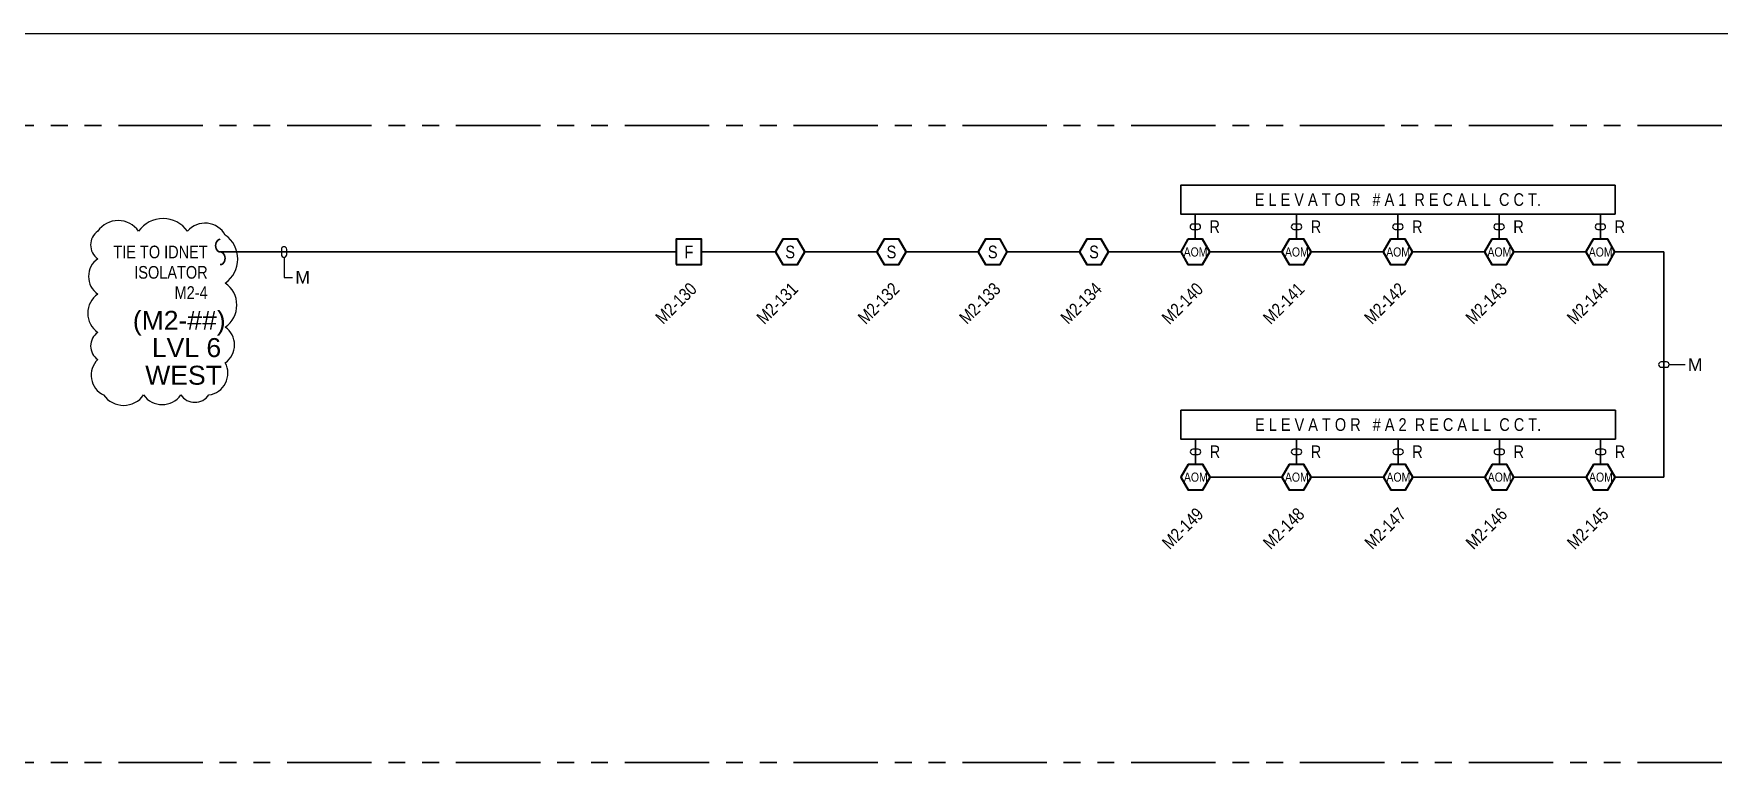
# Model space of a CAD drawing. Header units: inches. Extents: x 84 to 207, y -12 to 77.
# Drawn here: x 184.64 to 197.13, y 44.96 to 50.47 of the extents above; entities that cross this region are included whole.
import ezdxf
from ezdxf import colors
from ezdxf.entities.mleader import LeaderData, LeaderLine
from ezdxf.enums import TextEntityAlignment as Align
from ezdxf.math import Vec2, Vec3

# ---------------------------------------------------------------- set-up
doc = ezdxf.new("R2010")
doc.units = ezdxf.units.IN
doc.header["$MEASUREMENT"] = 0
doc.set_wipeout_variables(frame=1)
doc.linetypes.add('PHANTOM2', pattern=[1.25, 0.625, -0.125, 0.125, -0.125, 0.125, -0.125])
for name, color, linetype, lineweight in [('F-ALRM-CTRL', 133, 'Continuous', 40), ('F-ALRM-DTCT', 23, 'Continuous', 40), ('F-ALRM-MANL', 23, 'Continuous', 40), ('F-ALRM-WIRE-CTRL', 121, 'Continuous', 35), ('F-ALRM-WIRE-DTCT', 151, 'Continuous', 35), ('F-ANNO-CTRL', 121, 'Continuous', 25), ('F-ANNO-CTRL-ADDR', 113, 'Continuous', 25), ('F-ANNO-CTRL-DESC', 123, 'Continuous', 25), ('F-ANNO-CTRL-NOTE', 111, 'Continuous', 25), ('F-ANNO-DTCT', 151, 'Continuous', 25), ('F-ANNO-DTCT-ADDR', 143, 'Continuous', 25), ('F-ANNO-DTCT-DESC', 150, 'Continuous', 25), ('F-ANNO-DTCT-NOTE', 140, 'Continuous', 25), ('F-ANNO-POWR', 140, 'Continuous', 25), ('F-ANNO-TEXT', 7, 'Continuous', 25), ('F-ANNO-WIPE', 7, 'Continuous', 0)]:
    doc.layers.add(name, color=color, linetype=linetype, lineweight=lineweight)
doc.styles.add('Body', font='', dxfattribs={"height": 0.09375})
doc.styles.add('Body_Symbols', font='', dxfattribs={"height": 0.0675})
doc.styles.add('MtXpl_Arial_Narrow', font='arial.ttf')
doc.styles.get("Standard").update_dxf_attribs({"font": 'arial.ttf'})
doc.styles.get('Body').set_extended_font_data('Arial Narrow')
doc.styles.get('Body_Symbols').set_extended_font_data('Arial Narrow')

# ---------------------------------------------------------------- blocks, each defined once
blk = doc.blocks.new('*U4')
at = {"color": 0, "linetype": 'ByBlock', "lineweight": -2, "style": 'Body', "flags": 9}
for tag, p in [('WIREDROP', (-0.037, -0.1)), ('PID_PRIMARY', (-0.037, -0.075)), ('PID_SECONDARY', (-0.037, -0.089))]:
    blk.add_attdef(tag, p, '', height=0.00937, dxfattribs=at)
at = {"layer": 'F-ANNO-DTCT-ADDR', "style": 'Body', "flags": 8}
blk.add_attdef('ADDRESS', text='', height=0.0938, rotation=45, dxfattribs=at).set_placement((0, -0.124), align=Align.TOP_RIGHT)
at = {"layer": 'F-ANNO-DTCT-DESC', "lineweight": 30, "flags": 51}
blk.add_attdef('DESCRIPTION', text='', height=0.0938, rotation=45, dxfattribs=at).set_placement((0.201, -0.124), align=Align.TOP_RIGHT)
at = {"layer": 'F-ANNO-DTCT-NOTE', "lineweight": 25, "flags": 104}
blk.add_attdef('NOTES', text='', height=0.0938, dxfattribs=at).set_placement((-0.169, 0.164), align=Align.TOP_RIGHT)
at = {"linetype": 'ByBlock', "lineweight": -2, "ltscale": 0.5}
blk.add_wipeout([(-0.094, 0), (0.094, 0), (0.094, 0.188), (-0.094, 0.188)], dxfattribs=at).dxf.layer = 'F-ANNO-WIPE'
at = {"color": 0, "linetype": 'ByBlock', "lineweight": -2, "ltscale": 0.5}
blk.add_lwpolyline([(-0.094, 0), (0.094, 0), (0.094, 0.188), (-0.094, 0.188)], close=True, dxfattribs=at)
at = {"color": 0, "linetype": 'ByBlock', "lineweight": -2, "style": 'Body'}
blk.add_text('F', height=0.0938, dxfattribs=at).set_placement((0, 0.094), align=Align.MIDDLE_CENTER)
for tag, p, flags in [('WIRE', (0, 0.094), 11), ('RISER', (0, 0.094), 11), ('DEVTYPE', (-0.037, -0.032), 9), ('POINTTYPE', (-0.037, -0.046), 9), ('ELEVATION', (-0.037, -0.06), 9)]:
    blk.add_attdef(tag, p, '', height=0.00937, dxfattribs=dict(at, flags=flags))
at = {"layer": 'F-ANNO-DTCT', "lineweight": 25, "style": 'Body', "flags": 8}
blk.add_attdef('WP', text='', height=0.0938, dxfattribs=at).set_placement((0.189, 0.173), align=Align.MIDDLE)
blk.add_attdef('WG', text='', height=0.0938, dxfattribs=at).set_placement((-0.196, 0.048), align=Align.MIDDLE_CENTER)
at = {"layer": 'F-ANNO-DTCT-NOTE', "lineweight": 25, "style": 'Body'}
blk.add_attdef('NOTE', text='', height=0.0938, dxfattribs=at).set_placement((-0.169, 0.173), align=Align.MIDDLE_CENTER)
blk = doc.blocks.new('*U2')
at = {"color": 0, "linetype": 'ByBlock', "lineweight": -2, "style": 'Body', "flags": 9}
for tag, p in [('WIREDROP', (-0.037, -0.194)), ('PID', (-0.037, -0.168)), ('PID_SECONDARY', (-0.037, -0.182))]:
    blk.add_attdef(tag, p, '', height=0.00937, dxfattribs=at)
at = {"layer": 'F-ANNO-DTCT-ADDR', "style": 'Body', "flags": 8}
blk.add_attdef('ADDRESS', text='', height=0.0938, rotation=45, dxfattribs=at).set_placement((0, -0.218), align=Align.TOP_RIGHT)
at = {"layer": 'F-ANNO-DTCT-DESC', "linetype": 'ByBlock', "lineweight": -2, "flags": 51}
blk.add_attdef('DESCRIPTION', text='', height=0.0938, rotation=45, dxfattribs=at).set_placement((0.201, -0.218), align=Align.TOP_RIGHT)
at = {"linetype": 'ByBlock', "lineweight": -2, "ltscale": 0.5}
blk.add_wipeout([(-0.108, 0), (-0.054, -0.094), (0.054, -0.094), (0.108, 0), (0.054, 0.094), (-0.054, 0.094)], dxfattribs=at).dxf.layer = 'F-ANNO-WIPE'
blk.add_lwpolyline([(-0.108, 0), (-0.054, -0.094), (0.054, -0.094), (0.108, 0), (0.054, 0.094), (-0.054, 0.094)], close=True, dxfattribs=at)
at = {"color": 0, "linetype": 'ByBlock', "lineweight": -2, "style": 'Body'}
blk.add_text('S', height=0.0938, dxfattribs=at).set_placement((0, 0), align=Align.MIDDLE_CENTER)
at = {"color": 0, "linetype": 'ByBlock', "lineweight": -2, "style": 'Body', "flags": 9}
for tag, p in [('DEVTYPE', (-0.037, -0.126)), ('POINTTYPE', (-0.037, -0.14)), ('ELEVATION', (-0.037, -0.154))]:
    blk.add_attdef(tag, p, '', height=0.00937, dxfattribs=at)
at = {"layer": 'F-ANNO-DTCT', "style": 'Body', "flags": 8}
for tag, p in [('WP', (-0.177, 0.094)), ('WG', (0.164, 0.094))]:
    blk.add_attdef(tag, text='', height=0.0938, dxfattribs=at).set_placement(p, align=Align.MIDDLE_CENTER)
blk.add_attdef('SMOKE_SENSOR_TYPE', text='', height=0.0938, dxfattribs=at).set_placement((0.108, -0.094), align=Align.MIDDLE_LEFT)
at = {"layer": 'F-ANNO-DTCT-NOTE', "linetype": 'ByBlock', "lineweight": -2, "style": 'Body', "flags": 8}
blk.add_attdef('NOTE', text='', height=0.0938, dxfattribs=at).set_placement((-0.145, -0.017), align=Align.MIDDLE_CENTER)
at = {"layer": 'F-ANNO-DTCT-NOTE', "linetype": 'ByBlock', "lineweight": -2, "flags": 104}
blk.add_attdef('NOTES', text='', height=0.0938, dxfattribs=at).set_placement((-0.145, -0.122), align=Align.MIDDLE_RIGHT)
blk = doc.blocks.new('FA_AOM')
at = {"color": 0, "linetype": 'ByBlock', "lineweight": -2, "style": 'Body', "flags": 9}
for tag, p in [('WIREDROP', (-0.037, -0.197)), ('PID', (-0.037, -0.168)), ('PID_SECONDARY', (-0.037, -0.182))]:
    blk.add_attdef(tag, p, '', height=0.00937, dxfattribs=at)
at = {"layer": 'F-ANNO-CTRL-ADDR', "style": 'Body', "flags": 8}
blk.add_attdef('ADDRESS', text='', height=0.0938, rotation=45, dxfattribs=at).set_placement((0, -0.218), align=Align.TOP_RIGHT)
at = {"layer": 'F-ANNO-CTRL-DESC', "lineweight": 30, "flags": 51}
blk.add_attdef('DESCRIPTION', text='', height=0.0938, rotation=45, dxfattribs=at).set_placement((0.201, -0.218), align=Align.TOP_RIGHT)
at = {"layer": 'F-ANNO-POWR', "style": 'Body', "flags": 8}
blk.add_attdef('POWRTAG', text='', height=0.0938, dxfattribs=at).set_placement((-0.201, -0.218), align=Align.TOP_RIGHT)
at = {"linetype": 'ByBlock', "lineweight": -2, "ltscale": 0.5}
blk.add_wipeout([(-0.054, 0.094), (-0.108, 0), (-0.054, -0.094), (0.054, -0.094), (0.108, 0), (0.054, 0.094)], dxfattribs=at).dxf.layer = 'F-ANNO-WIPE'
at = {"color": 0, "linetype": 'ByBlock', "lineweight": -2, "ltscale": 0.5}
blk.add_lwpolyline([(-0.054, 0.094), (-0.108, 0), (-0.054, -0.094), (0.054, -0.094), (0.108, 0), (0.054, 0.094)], close=True, dxfattribs=at)
at = {"color": 0, "lineweight": -3, "style": 'Body_Symbols'}
blk.add_text('AOM', height=0.0675, dxfattribs=at).set_placement((0.002, 0), align=Align.MIDDLE_CENTER)
at = {"color": 0, "linetype": 'ByBlock', "lineweight": -2, "style": 'Body', "flags": 9}
for tag, p in [('DEVTYPE', (-0.037, -0.126)), ('POINTTYPE', (-0.037, -0.14)), ('ELEVATION', (-0.037, -0.154))]:
    blk.add_attdef(tag, p, '', height=0.00937, dxfattribs=at)
at = {"layer": 'F-ANNO-CTRL', "style": 'Body', "flags": 8}
blk.add_attdef('TYPE', text='', height=0.0938, dxfattribs=at).set_placement((0.111, -0.09), align=Align.MIDDLE_LEFT)
at = {"layer": 'F-ANNO-CTRL-NOTE', "linetype": 'ByBlock', "lineweight": -2, "style": 'Body', "flags": 8}
blk.add_attdef('NOTE', text='', height=0.0938, dxfattribs=at).set_placement((-0.133, 0.1), align=Align.TOP_RIGHT)
at = {"layer": 'F-ANNO-CTRL-NOTE', "linetype": 'ByBlock', "lineweight": -2, "flags": 104}
blk.add_attdef('NOTES', text='', height=0.0938, dxfattribs=at).set_placement((-0.133, -0.047), align=Align.TOP_RIGHT)
blk = doc.blocks.new('WireTagLoop')
at = {"color": 0, "linetype": 'ByBlock', "lineweight": -2}
blk.add_lwpolyline([(-0.5, 0.5, 0.999484), (-0.5, -0.5), (0.5, -0.5, 0.999484), (0.5, 0.5, 0.000258)], format="xyb", close=True, dxfattribs=at)
blk = doc.blocks.new('*U87')
at = {"color": 0}
for centre, major_axis in [((-0.046875, 0), (-0.046875, 0)), ((0.046875, 0), (0.046875, 0))]:
    blk.add_ellipse(centre, major_axis=major_axis, ratio=0.740925497, start_param=0, end_param=3.141592654, dxfattribs=at)

msp = doc.modelspace()

# ---------------------------------------------------------------- linework, layer by layer
at = {"layer": 'Defpoints', "color": 3}
msp.add_lwpolyline([(171.017, 23.233), (206.716, 23.233), (206.716, 50.474), (171.017, 50.474)], close=True, dxfattribs=at)
msp.add_lwpolyline([(185.118, 49.01, 0.520567), (185.118, 48.806, 0.520567), (185.118, 48.544, 0.520567), (185.118, 48.26, 0.520567), (185.118, 48.058, 0.520567), (185.162, 47.796, 0.520567), (185.458, 47.796, 0.520567), (185.733, 47.796, 0.520567), (185.941, 47.796, 0.520567), (186.063, 48.035, 0.520567), (186.063, 48.299, 0.520567), (186.063, 48.626, 0.520567), (186.063, 48.981, 0.520567), (185.783, 49.01, 0.520567), (185.421, 49.01, 0.520567)], format="xyb", close=True, dxfattribs=at)
at = {"layer": 'F-ALRM-WIRE-CTRL'}
for points in [[(196.355, 49.137), (193.138, 49.137), (193.138, 49.351), (196.355, 49.351)], [(196.357, 47.468), (193.14, 47.468), (193.14, 47.683), (196.357, 47.683)]]:
    msp.add_lwpolyline(points, close=True, dxfattribs=at)
at = {"layer": 'F-ALRM-WIRE-DTCT', "color": 251, "linetype": 'PHANTOM2', "true_color": 0x636466}
for p, q in [((171.521, 49.793), (200.074, 49.793)), ((171.521, 45.072), (200.074, 45.072))]:
    msp.add_line(p, q, dxfattribs=at)
at = {"layer": 'F-ALRM-WIRE-DTCT'}
for p, q in [((186.026, 48.856), (196.716, 48.856)), ((196.716, 48.856), (196.716, 47.187)), ((193.248, 47.187), (196.716, 47.187))]:
    msp.add_line(p, q, dxfattribs=at)

# ---------------------------------------------------------------- block references
at = {"layer": 'F-ALRM-WIRE-CTRL', "lineweight": -2, "xscale": 0.039, "yscale": 0.039, "zscale": 0.039, "rotation": 180}
for p in [(193.246, 49.043), (193.996, 49.043), (194.746, 49.043), (195.496, 49.043), (196.246, 49.043), (193.248, 47.375), (193.996, 47.375), (194.748, 47.375), (195.498, 47.375), (196.248, 47.375)]:
    msp.add_blockref('WireTagLoop', p, dxfattribs=at)
at = {"layer": 'F-ALRM-WIRE-DTCT', "rotation": 90}
msp.add_blockref('*U87', (186.026, 48.856), dxfattribs=at)

# ---------------------------------------------------------------- texts
at = {"layer": 'F-ANNO-TEXT', "lineweight": 25, "style": 'Body'}
for s, height, p in [('TIE TO IDNET', 0.09375, (185.932, 48.856)), ('ISOLATOR', 0.0938, (185.932, 48.705)), ('M2-4', 0.0938, (185.932, 48.555))]:
    msp.add_text(s, height=height, dxfattribs=at).set_placement(p, align=Align.MIDDLE_RIGHT)
at = {"layer": 'F-ANNO-TEXT', "color": 8, "true_color": 0x808080, "style": 'MtXpl_Arial_Narrow'}
for s, p in [('(M2-##)', (185.378, 48.279)), ('LVL 6', (185.519, 48.077)), ('WEST', (185.47, 47.872))]:
    msp.add_text(s, height=0.1406, dxfattribs=at).set_placement(p)
at = {"layer": 'F-ANNO-TEXT', "char_height": 0.09375, "width": 3.5754, "attachment_point": 5, "style": 'Body'}
for s, insert in [('E L E V A T O R   # A 1  R E C A L L  C C T.', (194.746, 49.244)), ('E L E V A T O R   # A 2  R E C A L L  C C T.', (194.748, 47.576))]:
    msp.add_mtext(s, dxfattribs=dict(at, insert=insert))

# ---------------------------------------------------------------- leaders
at = {"layer": 'F-ALRM-WIRE-DTCT'}
ml = msp.add_multileader_mtext('Standard', dxfattribs=at)
ml.set_content('M', color=256, style='MtXpl_Arial_Narrow')
ml.set_leader_properties(color=256, linetype='Continuous')
ml.set_arrow_properties(name='WireTagLoop')
ml.build(insert=Vec2(0, 0))
ml.multileader.update_dxf_attribs({"text_right_attachment_type": 3, "text_bottom_attachment_type": 2, "dogleg_length": 0.0625, "arrow_head_size": 0.039})
ctx = ml.context
ctx.base_point, ctx.char_height, ctx.arrow_head_size, ctx.landing_gap_size, ctx.plane_origin = Vec3(186.561, 48.668), 0.0938, 0.039, 0.02, Vec3(185.288, 54.682)
ctx.right_attachment, ctx.top_attachment = 3, 2
notes = []
notes.append((ctx, [(0, (1, 1, 0), (186.498, 48.668), (1, 0), 0.0625, [(0, [(186.498, 48.856)], 0, [])])]))
ctx.mtext.insert, ctx.mtext.flow_direction = Vec3(186.581, 48.715), 5
ml = msp.add_multileader_mtext('Standard', dxfattribs=at)
ml.set_content('M', color=256, style='MtXpl_Arial_Narrow')
ml.set_leader_properties(color=256, linetype='Continuous')
ml.set_arrow_properties(name='WireTagLoop')
ml.build(insert=Vec2(0, 0))
ml.multileader.update_dxf_attribs({"text_right_attachment_type": 3, "text_bottom_attachment_type": 2, "dogleg_length": 0.0625, "arrow_head_size": 0.039})
ctx = ml.context
ctx.base_point, ctx.char_height, ctx.arrow_head_size, ctx.landing_gap_size, ctx.plane_origin = Vec3(196.873, 48.021), 0.0938, 0.039, 0.02, Vec3(199.256, 48.211)
ctx.right_attachment, ctx.top_attachment = 3, 2
notes.append((ctx, [(0, (1, 1, 0), (196.811, 48.021), (1, 0), 0.0625, [(0, [(196.716, 48.021)], 0, [])])]))
ctx.mtext.insert, ctx.mtext.flow_direction = Vec3(196.893, 48.068), 5
for ctx, leaders in notes:
    for number, flags, end, landing, length, lines in leaders:
        leader = LeaderData()
        leader.index, (leader.has_last_leader_line, leader.has_dogleg_vector, leader.attachment_direction) = number, flags
        leader.last_leader_point, leader.dogleg_vector, leader.dogleg_length = Vec3(end), Vec3(landing), length
        for number, points, colour, breaks in lines:
            line = LeaderLine()
            line.index, line.vertices, line.color, line.breaks = number, Vec3.list(points), colors.encode_raw_color(colour), breaks
            leader.lines.append(line)
        ctx.leaders.append(leader)

# ---------------------------------------------------------------- next in the draw order: block references
at = {"layer": 'F-ALRM-CTRL'}
ref = msp.add_blockref('FA_AOM', (193.246, 48.856), dxfattribs=at)
ref.add_attrib('ADDRESS', 'M2-140', dxfattribs={"layer": 'F-ANNO-CTRL-ADDR', "height": 0.0938, "rotation": 45, "style": 'Body'}).set_placement((193.246, 48.637), align=Align.TOP_RIGHT)
ref = msp.add_blockref('FA_AOM', (193.996, 48.856), dxfattribs=at)
ref.add_attrib('ADDRESS', 'M2-141', dxfattribs={"layer": 'F-ANNO-CTRL-ADDR', "height": 0.0938, "rotation": 45, "style": 'Body'}).set_placement((193.996, 48.637), align=Align.TOP_RIGHT)
ref = msp.add_blockref('FA_AOM', (194.746, 48.856), dxfattribs=at)
ref.add_attrib('ADDRESS', 'M2-142', dxfattribs={"layer": 'F-ANNO-CTRL-ADDR', "height": 0.0938, "rotation": 45, "style": 'Body'}).set_placement((194.746, 48.637), align=Align.TOP_RIGHT)
ref = msp.add_blockref('FA_AOM', (195.496, 48.856), dxfattribs=at)
ref.add_attrib('ADDRESS', 'M2-143', dxfattribs={"layer": 'F-ANNO-CTRL-ADDR', "height": 0.0938, "rotation": 45, "style": 'Body'}).set_placement((195.496, 48.637), align=Align.TOP_RIGHT)
ref = msp.add_blockref('FA_AOM', (196.246, 48.856), dxfattribs=at)
ref.add_attrib('ADDRESS', 'M2-144', dxfattribs={"layer": 'F-ANNO-CTRL-ADDR', "height": 0.0938, "rotation": 45, "style": 'Body'}).set_placement((196.246, 48.637), align=Align.TOP_RIGHT)
ref = msp.add_blockref('FA_AOM', (193.248, 47.187), dxfattribs=at)
ref.add_attrib('ADDRESS', 'M2-149', dxfattribs={"layer": 'F-ANNO-CTRL-ADDR', "height": 0.0938, "rotation": 45, "style": 'Body'}).set_placement((193.248, 46.969), align=Align.TOP_RIGHT)
ref = msp.add_blockref('FA_AOM', (193.996, 47.187), dxfattribs=at)
ref.add_attrib('ADDRESS', 'M2-148', dxfattribs={"layer": 'F-ANNO-CTRL-ADDR', "height": 0.0938, "rotation": 45, "style": 'Body'}).set_placement((193.996, 46.969), align=Align.TOP_RIGHT)
ref = msp.add_blockref('FA_AOM', (194.748, 47.187), dxfattribs=at)
ref.add_attrib('ADDRESS', 'M2-147', dxfattribs={"layer": 'F-ANNO-CTRL-ADDR', "height": 0.0938, "rotation": 45, "style": 'Body'}).set_placement((194.748, 46.969), align=Align.TOP_RIGHT)
ref = msp.add_blockref('FA_AOM', (195.498, 47.187), dxfattribs=at)
ref.add_attrib('ADDRESS', 'M2-146', dxfattribs={"layer": 'F-ANNO-CTRL-ADDR', "height": 0.0938, "rotation": 45, "style": 'Body'}).set_placement((195.498, 46.969), align=Align.TOP_RIGHT)
ref = msp.add_blockref('FA_AOM', (196.248, 47.187), dxfattribs=at)
ref.add_attrib('ADDRESS', 'M2-145', dxfattribs={"layer": 'F-ANNO-CTRL-ADDR', "height": 0.0938, "rotation": 45, "style": 'Body'}).set_placement((196.248, 46.969), align=Align.TOP_RIGHT)
at = {"layer": 'F-ALRM-DTCT'}
ref = msp.add_blockref('*U2', (190.246, 48.856), dxfattribs=at)
ref.add_attrib('ADDRESS', 'M2-131', dxfattribs={"layer": 'F-ANNO-DTCT-ADDR', "height": 0.0938, "rotation": 45, "style": 'Body'}).set_placement((190.246, 48.638), align=Align.TOP_RIGHT)
ref = msp.add_blockref('*U2', (190.996, 48.856), dxfattribs=at)
ref.add_attrib('ADDRESS', 'M2-132', dxfattribs={"layer": 'F-ANNO-DTCT-ADDR', "height": 0.0938, "rotation": 45, "style": 'Body'}).set_placement((190.996, 48.638), align=Align.TOP_RIGHT)
ref = msp.add_blockref('*U2', (191.746, 48.856), dxfattribs=at)
ref.add_attrib('ADDRESS', 'M2-133', dxfattribs={"layer": 'F-ANNO-DTCT-ADDR', "height": 0.0938, "rotation": 45, "style": 'Body'}).set_placement((191.746, 48.638), align=Align.TOP_RIGHT)
ref = msp.add_blockref('*U2', (192.496, 48.856), dxfattribs=at)
ref.add_attrib('ADDRESS', 'M2-134', dxfattribs={"layer": 'F-ANNO-DTCT-ADDR', "height": 0.0938, "rotation": 45, "style": 'Body'}).set_placement((192.496, 48.638), align=Align.TOP_RIGHT)
at = {"layer": 'F-ALRM-MANL'}
ref = msp.add_blockref('*U4', (189.496, 48.762), dxfattribs=at)
ref.add_attrib('ADDRESS', 'M2-130', dxfattribs={"layer": 'F-ANNO-DTCT-ADDR', "height": 0.0938, "rotation": 45, "style": 'Body'}).set_placement((189.496, 48.638), align=Align.TOP_RIGHT)

# ---------------------------------------------------------------- next in the draw order: linework, layer by layer
at = {"layer": 'F-ALRM-WIRE-CTRL'}
for points in [[(193.246, 48.949), (193.246, 49.137)], [(193.996, 48.949), (193.996, 49.137)], [(194.746, 48.949), (194.746, 49.137)], [(195.496, 48.949), (195.496, 49.137)], [(196.246, 48.949), (196.246, 49.137)], [(193.248, 47.281), (193.248, 47.468)], [(193.996, 47.281), (193.996, 47.468)], [(194.748, 47.281), (194.748, 47.468)], [(195.498, 47.281), (195.498, 47.468)], [(196.248, 47.281), (196.248, 47.468)]]:
    msp.add_lwpolyline(points, dxfattribs=at)

# ---------------------------------------------------------------- next in the draw order: texts
at = {"layer": 'F-ALRM-WIRE-CTRL', "style": 'Body'}
for p in [(193.351, 49.043), (194.101, 49.043), (194.851, 49.043), (195.601, 49.043), (196.351, 49.043), (193.353, 47.375), (194.101, 47.375), (194.853, 47.375), (195.603, 47.375), (196.353, 47.375)]:
    msp.add_text('R', height=0.0938, dxfattribs=at).set_placement(p, align=Align.MIDDLE_LEFT)

doc.saveas('drawing.dxf')
